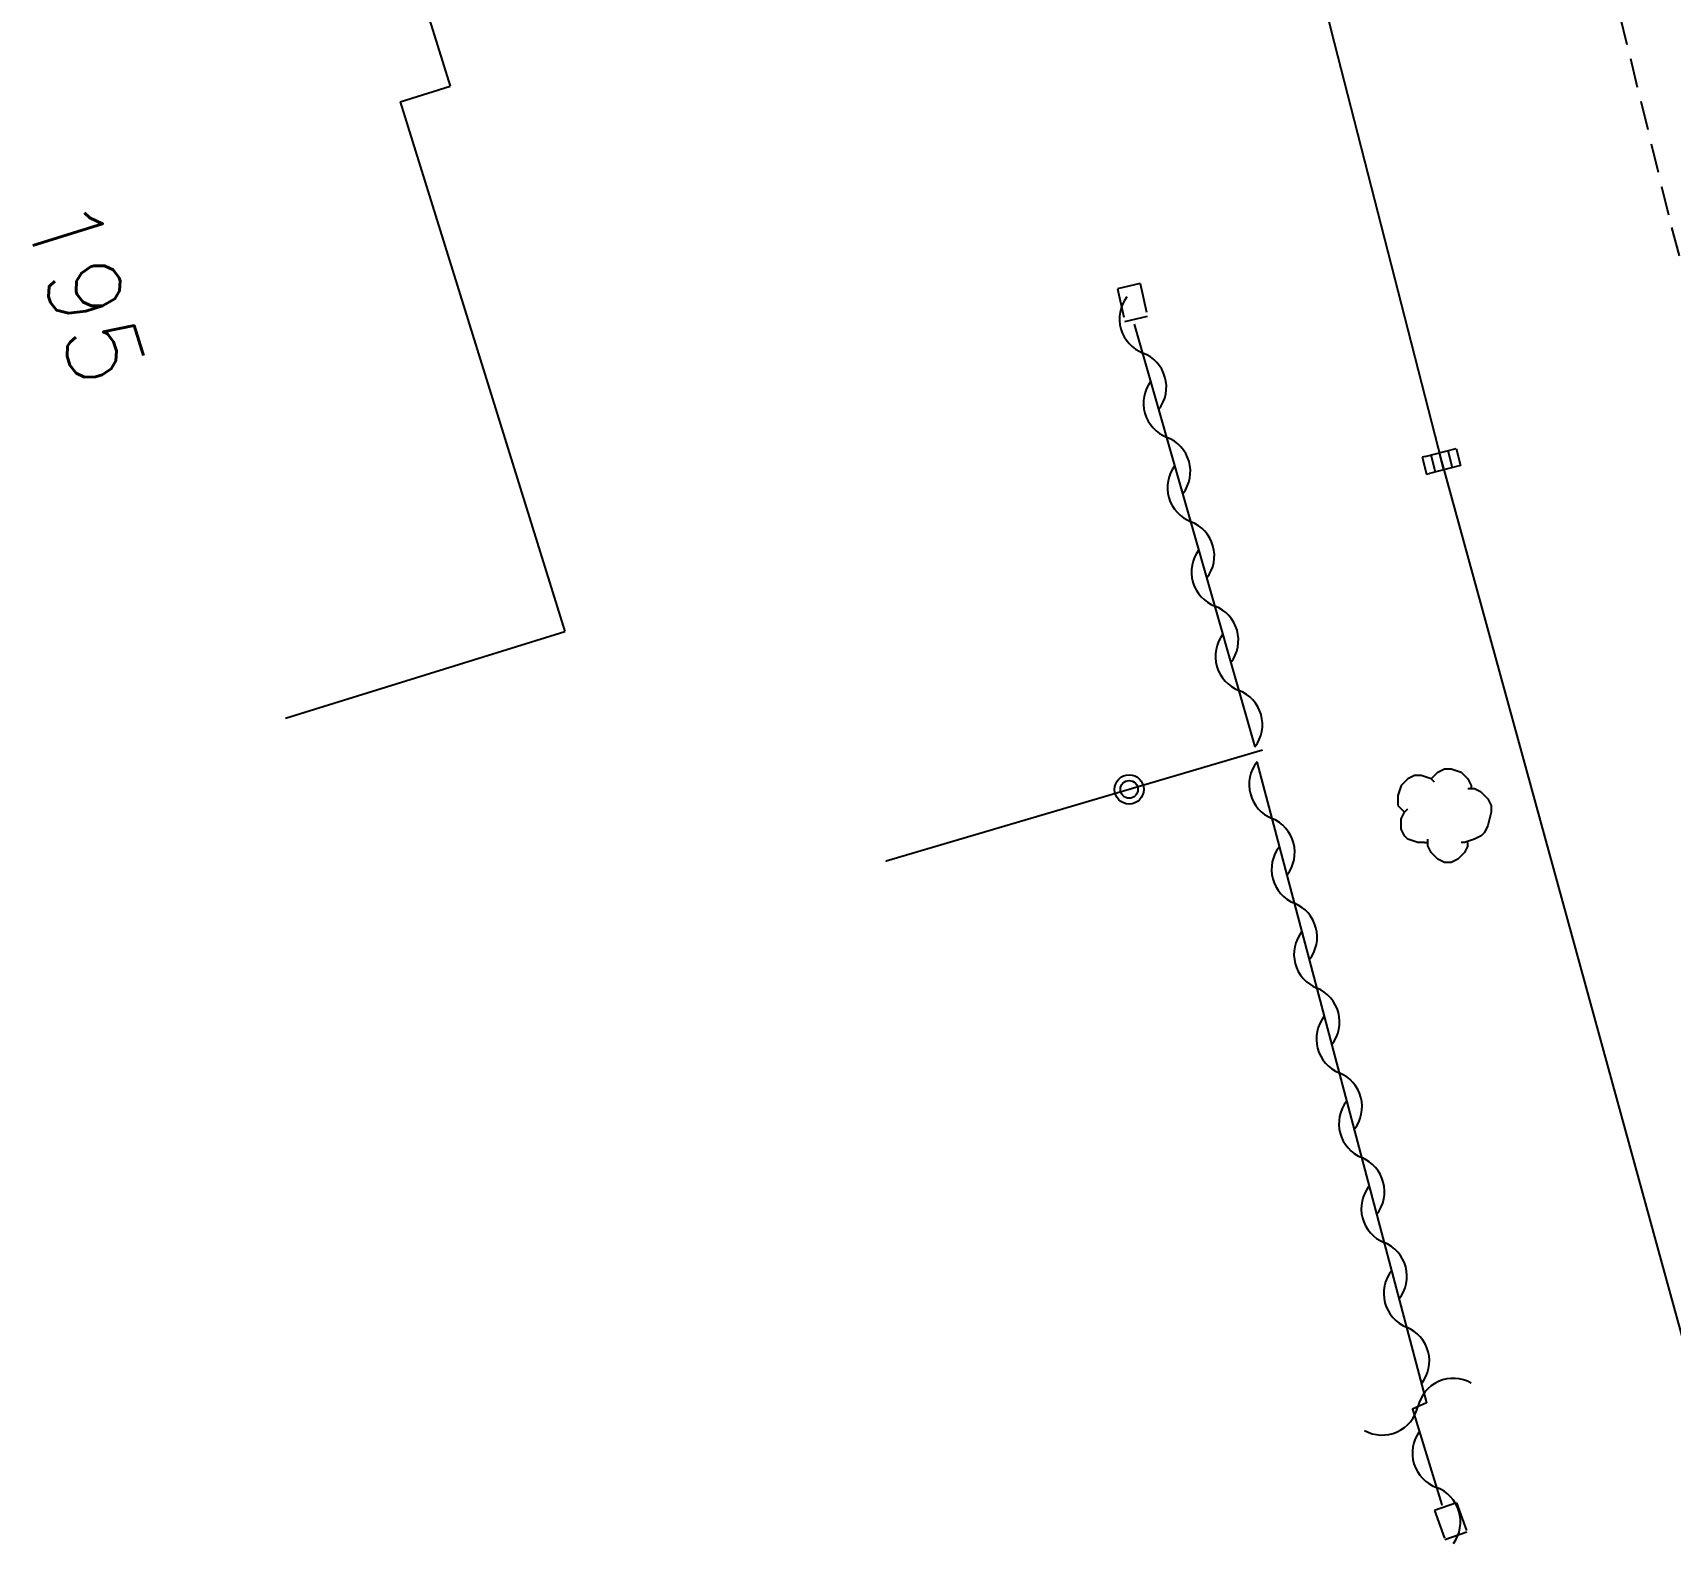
# Model space of a CAD drawing. Header units: millimetres. Extents: x 133016 to 134000, y 142000 to 143000.
# Drawn here: x 133176 to 133204.01, y 142490.83 to 142516.95 of the extents above; entities that cross this region are included whole.
import ezdxf
from ezdxf.enums import TextEntityAlignment as Align

# ---------------------------------------------------------------- set-up
doc = ezdxf.new("R2010")
doc.units = ezdxf.units.MM
doc.linetypes.add('DASHED', pattern=[0.75, 0.5, -0.25])
doc.layers.get('0').update_dxf_attribs({"linetype": 'CONTINUOUS'})
for name, color, linetype in [('W0001', 6, 'DASHED'), ('W0008', 7, 'CONTINUOUS'), ('W0100', 7, 'CONTINUOUS'), ('W0112', 1, 'DASHED'), ('W0300', 7, 'CONTINUOUS'), ('W0310', 3, 'CONTINUOUS'), ('W0322', 7, 'CONTINUOUS'), ('W0400', 7, 'CONTINUOUS'), ('W0991', 7, 'CONTINUOUS')]:
    doc.layers.add(name, color=color, linetype=linetype)
doc.styles.get("Standard").update_dxf_attribs({"font": 'romans.shx', "width": 0.85})

# ---------------------------------------------------------------- blocks, each defined once
blk = doc.blocks.new('T400')
for p, q in [((-0.15, 0.3), (0.15, 0.3)), ((-0.15, -0.25), (-0.15, 0.3)), ((0.15, 0.3), (0.15, -0.25)), ((-0.15, 0.15), (0.15, 0.15)), ((-0.15, 0), (0.15, 0)), ((-0.15, -0.15), (0.15, -0.15)), ((-0.15, -0.25), (-0.15, -0.3)), ((0.15, -0.3), (0.15, -0.25)), ((-0.15, -0.3), (0.15, -0.3))]:
    blk.add_line(p, q)
blk = doc.blocks.new('T300')
for p, q in [((-0.686, 0.629), (-0.8, 0.514)), ((-0.571, 0.686), (-0.686, 0.629)), ((-0.457, 0.686), (-0.571, 0.686)), ((-0.286, 0.629), (-0.457, 0.686)), ((-0.286, 0.629), (-0.171, 0.743)), ((-0.229, 0.571), (-0.286, 0.629)), ((-0.171, 0.743), (-0.057, 0.8)), ((-0.057, 0.8), (0.057, 0.8)), ((0.057, 0.8), (0.229, 0.743)), ((0.229, 0.743), (0.343, 0.629)), ((0.343, 0.629), (0.4, 0.514)), ((-0.8, 0.514), (-0.857, 0.343)), ((-0.857, 0.343), (-0.857, 0.171)), ((0.457, 0.457), (0.343, 0.457)), ((0.4, 0.514), (0.4, 0.457)), ((0.571, 0.4), (0.457, 0.457)), ((0.571, 0.4), (0.686, 0.286)), ((0.686, 0.286), (0.743, 0.171)), ((-0.857, 0.171), (-0.743, 0.057)), ((-0.8, -0.057), (-0.743, 0.057)), ((-0.743, 0.057), (-0.686, 0.114)), ((0.743, 0.057), (0.686, -0.171)), ((0.743, 0.171), (0.743, 0.057)), ((-0.8, -0.171), (-0.8, -0.057)), ((-0.8, -0.229), (-0.8, -0.171)), ((-0.743, -0.343), (-0.8, -0.229)), ((0.686, -0.171), (0.629, -0.286)), ((-0.686, -0.4), (-0.743, -0.343)), ((-0.514, -0.457), (-0.686, -0.4)), ((-0.4, -0.457), (-0.514, -0.457)), ((-0.4, -0.457), (-0.343, -0.457)), ((-0.343, -0.457), (-0.343, -0.4)), ((-0.343, -0.514), (-0.343, -0.457)), ((-0.286, -0.629), (-0.343, -0.514)), ((0.286, -0.457), (0.229, -0.457)), ((0.457, -0.4), (0.286, -0.457)), ((0.343, -0.514), (0.286, -0.629)), ((0.343, -0.514), (0.343, -0.457)), ((0.571, -0.343), (0.457, -0.4)), ((0.629, -0.286), (0.571, -0.343)), ((-0.171, -0.743), (-0.286, -0.629)), ((-0.057, -0.8), (-0.171, -0.743)), ((0.057, -0.8), (-0.057, -0.8)), ((0.171, -0.743), (0.057, -0.8)), ((0.229, -0.686), (0.171, -0.743)), ((0.286, -0.629), (0.229, -0.686))]:
    blk.add_line(p, q)
blk = doc.blocks.new('t322o')
at = {"color": 0, "linetype": 'Continuous'}
for radius in [0.25, 0.15]:
    blk.add_circle((0, 0), radius, dxfattribs=at)
blk = doc.blocks.new('t310o')
at = {"color": 0, "linetype": 'Continuous'}
for centre, start, end in [((-0.5, 0.375), 216.8699, 323.1304), ((0.5, -0.375), 36.8699, 143.1303)]:
    blk.add_arc(centre, 0.625, start, end, dxfattribs=at)

msp = doc.modelspace()

# ---------------------------------------------------------------- linework, layer by layer
at = {"layer": 'W0001'}
msp.add_lwpolyline([(133192.478, 142564.04), (133197.633, 142539.824), (133204.03, 142513.62), (133209.247, 142494.618), (133217.152, 142468.006), (133219.796, 142458.674), (133224.893, 142443.348)], dxfattribs=at)
at = {"layer": 'W0008'}
msp.add_lwpolyline([(133187.532, 142563.307), (133188.656, 142558.729), (133190.943, 142547.901), (133192.505, 142540.698), (133194.825, 142530.497), (133198.261, 142516.784), (133200.093, 142509.623), (133203.391, 142497.629), (133206.069, 142487.879), (133207.293, 142483.711), (133209.855, 142474.957), (133211.097, 142470.797), (133214.277, 142460.462), (133216.268, 142454.116), (133220.273, 142442.015)], dxfattribs=at)
at = {"layer": 'W0100'}
for p, q in [((133182.286, 142515.772), (133183.141, 142516.038)), ((133182.286, 142515.772), (133185.102, 142506.712)), ((133180.327, 142505.228), (133185.102, 142506.712))]:
    msp.add_line(p, q, dxfattribs=at)
msp.add_lwpolyline([(133176.442, 142520.746), (133181.217, 142522.229), (133183.141, 142516.038)], dxfattribs=at)
at = {"layer": 'W0112'}
for points in [[(133194.942, 142512.662), (133194.552, 142512.573), (133194.679, 142512.015), (133195.069, 142512.104), (133195.069, 142512.104), (133195.069, 142512.104), (133195.069, 142512.104), (133195.069, 142512.104), (133195.069, 142512.104), (133195.069, 142512.104), (133195.069, 142512.104), (133195.069, 142512.104), (133195.069, 142512.104), (133195.069, 142512.104), (133195.069, 142512.104), (133195.069, 142512.104), (133195.069, 142512.104), (133195.069, 142512.104), (133195.069, 142512.104), (133195.069, 142512.104), (133195.069, 142512.104), (133195.069, 142512.104), (133195.069, 142512.104), (133195.069, 142512.104), (133195.069, 142512.104), (133195.069, 142512.104), (133195.069, 142512.104), (133195.069, 142512.104), (133195.069, 142512.104), (133195.069, 142512.104), (133195.069, 142512.104), (133195.069, 142512.104), (133195.069, 142512.104), (133195.069, 142512.104), (133195.069, 142512.104), (133195.069, 142512.104), (133195.069, 142512.104), (133195.069, 142512.104), (133195.069, 142512.104), (133195.069, 142512.104), (133195.069, 142512.104), (133195.069, 142512.104), (133195.069, 142512.104), (133195.069, 142512.104), (133195.069, 142512.104), (133195.069, 142512.104), (133195.069, 142512.104), (133195.069, 142512.104), (133195.069, 142512.104), (133195.069, 142512.104), (133195.069, 142512.104), (133195.069, 142512.104), (133195.069, 142512.104), (133195.069, 142512.104), (133195.069, 142512.104), (133195.069, 142512.104), (133195.069, 142512.104), (133195.069, 142512.104), (133195.069, 142512.104), (133195.069, 142512.104), (133195.069, 142512.104), (133195.069, 142512.104), (133195.069, 142512.104), (133195.069, 142512.104), (133195.069, 142512.104), (133195.069, 142512.104), (133195.069, 142512.104), (133195.069, 142512.104), (133195.069, 142512.104), (133195.069, 142512.104), (133195.069, 142512.104), (133195.069, 142512.104), (133195.069, 142512.104), (133195.069, 142512.104), (133195.069, 142512.104), (133195.069, 142512.104), (133195.069, 142512.104), (133195.069, 142512.104), (133195.069, 142512.104), (133195.069, 142512.104), (133195.069, 142512.104), (133195.069, 142512.104), (133195.069, 142512.104), (133195.069, 142512.104), (133195.069, 142512.104), (133195.069, 142512.104), (133195.069, 142512.104), (133195.069, 142512.104), (133195.069, 142512.104), (133195.069, 142512.104), (133195.069, 142512.104), (133195.069, 142512.104), (133195.069, 142512.104), (133195.069, 142512.104), (133195.069, 142512.104), (133195.069, 142512.104), (133195.069, 142512.104), (133195.069, 142512.104), (133195.069, 142512.104), (133195.069, 142512.104), (133195.069, 142512.104), (133195.069, 142512.104), (133195.069, 142512.104), (133195.069, 142512.104), (133195.069, 142512.104), (133195.069, 142512.104), (133195.069, 142512.104), (133195.069, 142512.104), (133195.069, 142512.104), (133195.069, 142512.104), (133195.069, 142512.104), (133195.069, 142512.104), (133195.069, 142512.104), (133195.069, 142512.104), (133195.069, 142512.104), (133195.069, 142512.104), (133195.069, 142512.104), (133195.069, 142512.104), (133195.069, 142512.104), (133195.069, 142512.104)], [(133194.942, 142512.662), (133195.069, 142512.104), (133195.069, 142512.104), (133195.069, 142512.104), (133195.069, 142512.104), (133195.069, 142512.104), (133195.069, 142512.104), (133195.069, 142512.104), (133195.069, 142512.104), (133195.069, 142512.104), (133195.069, 142512.104), (133195.069, 142512.104), (133195.069, 142512.104), (133195.069, 142512.104), (133195.069, 142512.104), (133195.069, 142512.104), (133195.069, 142512.104), (133195.069, 142512.104), (133195.069, 142512.104), (133195.069, 142512.104), (133195.069, 142512.104), (133195.069, 142512.104), (133195.069, 142512.104), (133195.069, 142512.104), (133195.069, 142512.104), (133195.069, 142512.104), (133195.069, 142512.104), (133195.069, 142512.104), (133195.069, 142512.104), (133195.069, 142512.104), (133195.069, 142512.104), (133195.069, 142512.104), (133195.069, 142512.104), (133195.069, 142512.104), (133195.069, 142512.104), (133195.069, 142512.104), (133195.069, 142512.104), (133195.069, 142512.104), (133195.069, 142512.104), (133195.069, 142512.104), (133195.069, 142512.104), (133195.069, 142512.104), (133195.069, 142512.104), (133195.069, 142512.104), (133195.069, 142512.104), (133195.069, 142512.104), (133195.069, 142512.104), (133195.069, 142512.104), (133195.069, 142512.104), (133195.069, 142512.104), (133195.069, 142512.104), (133195.069, 142512.104), (133195.069, 142512.104), (133195.069, 142512.104), (133195.069, 142512.104), (133195.069, 142512.104), (133195.069, 142512.104), (133195.069, 142512.104), (133195.069, 142512.104), (133195.069, 142512.104), (133195.069, 142512.104), (133195.069, 142512.104), (133195.069, 142512.104), (133195.069, 142512.104), (133195.069, 142512.104), (133195.069, 142512.104), (133195.069, 142512.104), (133195.069, 142512.104), (133195.069, 142512.104), (133195.069, 142512.104), (133195.069, 142512.104), (133195.069, 142512.104), (133195.069, 142512.104), (133195.069, 142512.104), (133195.069, 142512.104), (133195.069, 142512.104), (133195.069, 142512.104), (133195.069, 142512.104), (133195.069, 142512.104), (133195.069, 142512.104), (133195.069, 142512.104), (133195.069, 142512.104), (133195.069, 142512.104), (133195.069, 142512.104), (133195.069, 142512.104), (133195.069, 142512.104), (133195.069, 142512.104), (133195.069, 142512.104), (133195.069, 142512.104), (133195.069, 142512.104), (133195.069, 142512.104), (133195.069, 142512.104), (133195.069, 142512.104), (133195.069, 142512.104), (133195.069, 142512.104), (133195.069, 142512.104), (133195.069, 142512.104), (133195.069, 142512.104), (133195.069, 142512.104), (133195.069, 142512.104), (133195.069, 142512.104), (133195.069, 142512.104), (133195.069, 142512.104), (133195.069, 142512.104), (133195.069, 142512.104), (133195.069, 142512.104), (133195.069, 142512.104), (133195.069, 142512.104), (133195.069, 142512.104), (133195.069, 142512.104), (133195.069, 142512.104), (133195.069, 142512.104), (133195.069, 142512.104), (133195.069, 142512.104), (133195.069, 142512.104), (133195.069, 142512.104), (133195.069, 142512.104), (133195.069, 142512.104), (133195.069, 142512.104), (133195.069, 142512.104)], [(133200.353, 142491.813), (133199.976, 142491.679), (133200.153, 142491.183), (133200.53, 142491.318), (133200.53, 142491.318), (133200.53, 142491.318), (133200.53, 142491.318), (133200.53, 142491.318), (133200.53, 142491.318), (133200.53, 142491.318), (133200.53, 142491.318), (133200.53, 142491.318), (133200.53, 142491.318), (133200.53, 142491.318), (133200.53, 142491.318), (133200.53, 142491.318), (133200.53, 142491.318), (133200.53, 142491.318), (133200.53, 142491.318), (133200.53, 142491.318), (133200.53, 142491.318), (133200.53, 142491.318), (133200.53, 142491.318), (133200.53, 142491.318), (133200.53, 142491.318), (133200.53, 142491.318), (133200.53, 142491.318), (133200.53, 142491.318), (133200.53, 142491.318), (133200.53, 142491.318), (133200.53, 142491.318), (133200.53, 142491.318), (133200.53, 142491.318), (133200.53, 142491.318), (133200.53, 142491.318), (133200.53, 142491.318), (133200.53, 142491.318), (133200.53, 142491.318), (133200.53, 142491.318), (133200.53, 142491.318), (133200.53, 142491.318), (133200.53, 142491.318), (133200.53, 142491.318), (133200.53, 142491.318), (133200.53, 142491.318), (133200.53, 142491.318), (133200.53, 142491.318), (133200.53, 142491.318), (133200.53, 142491.318), (133200.53, 142491.318), (133200.53, 142491.318), (133200.53, 142491.318), (133200.53, 142491.318), (133200.53, 142491.318), (133200.53, 142491.318), (133200.53, 142491.318), (133200.53, 142491.318), (133200.53, 142491.318), (133200.53, 142491.318), (133200.53, 142491.318), (133200.53, 142491.318), (133200.53, 142491.318), (133200.53, 142491.318), (133200.53, 142491.318), (133200.53, 142491.318), (133200.53, 142491.318), (133200.53, 142491.318), (133200.53, 142491.318), (133200.53, 142491.318), (133200.53, 142491.318), (133200.53, 142491.318), (133200.53, 142491.318), (133200.53, 142491.318), (133200.53, 142491.318), (133200.53, 142491.318), (133200.53, 142491.318), (133200.53, 142491.318), (133200.53, 142491.318), (133200.53, 142491.318), (133200.53, 142491.318), (133200.53, 142491.318), (133200.53, 142491.318), (133200.53, 142491.318), (133200.53, 142491.318), (133200.53, 142491.318), (133200.53, 142491.318), (133200.53, 142491.318), (133200.53, 142491.318), (133200.53, 142491.318), (133200.53, 142491.318), (133200.53, 142491.318), (133200.53, 142491.318), (133200.53, 142491.318), (133200.53, 142491.318), (133200.53, 142491.318), (133200.53, 142491.318), (133200.53, 142491.318), (133200.53, 142491.318), (133200.53, 142491.318), (133200.53, 142491.318), (133200.53, 142491.318), (133200.53, 142491.318), (133200.53, 142491.318), (133200.53, 142491.318), (133200.53, 142491.318), (133200.53, 142491.318), (133200.53, 142491.318), (133200.53, 142491.318), (133200.53, 142491.318), (133200.53, 142491.318), (133200.53, 142491.318), (133200.53, 142491.318), (133200.53, 142491.318), (133200.53, 142491.318), (133200.53, 142491.318), (133200.53, 142491.318), (133200.53, 142491.318), (133200.53, 142491.318), (133200.53, 142491.318), (133200.53, 142491.318)], [(133200.353, 142491.813), (133200.53, 142491.318), (133200.53, 142491.318), (133200.53, 142491.318), (133200.53, 142491.318), (133200.53, 142491.318), (133200.53, 142491.318), (133200.53, 142491.318), (133200.53, 142491.318), (133200.53, 142491.318), (133200.53, 142491.318), (133200.53, 142491.318), (133200.53, 142491.318), (133200.53, 142491.318), (133200.53, 142491.318), (133200.53, 142491.318), (133200.53, 142491.318), (133200.53, 142491.318), (133200.53, 142491.318), (133200.53, 142491.318), (133200.53, 142491.318), (133200.53, 142491.318), (133200.53, 142491.318), (133200.53, 142491.318), (133200.53, 142491.318), (133200.53, 142491.318), (133200.53, 142491.318), (133200.53, 142491.318), (133200.53, 142491.318), (133200.53, 142491.318), (133200.53, 142491.318), (133200.53, 142491.318), (133200.53, 142491.318), (133200.53, 142491.318), (133200.53, 142491.318), (133200.53, 142491.318), (133200.53, 142491.318), (133200.53, 142491.318), (133200.53, 142491.318), (133200.53, 142491.318), (133200.53, 142491.318), (133200.53, 142491.318), (133200.53, 142491.318), (133200.53, 142491.318), (133200.53, 142491.318), (133200.53, 142491.318), (133200.53, 142491.318), (133200.53, 142491.318), (133200.53, 142491.318), (133200.53, 142491.318), (133200.53, 142491.318), (133200.53, 142491.318), (133200.53, 142491.318), (133200.53, 142491.318), (133200.53, 142491.318), (133200.53, 142491.318), (133200.53, 142491.318), (133200.53, 142491.318), (133200.53, 142491.318), (133200.53, 142491.318), (133200.53, 142491.318), (133200.53, 142491.318), (133200.53, 142491.318), (133200.53, 142491.318), (133200.53, 142491.318), (133200.53, 142491.318), (133200.53, 142491.318), (133200.53, 142491.318), (133200.53, 142491.318), (133200.53, 142491.318), (133200.53, 142491.318), (133200.53, 142491.318), (133200.53, 142491.318), (133200.53, 142491.318), (133200.53, 142491.318), (133200.53, 142491.318), (133200.53, 142491.318), (133200.53, 142491.318), (133200.53, 142491.318), (133200.53, 142491.318), (133200.53, 142491.318), (133200.53, 142491.318), (133200.53, 142491.318), (133200.53, 142491.318), (133200.53, 142491.318), (133200.53, 142491.318), (133200.53, 142491.318), (133200.53, 142491.318), (133200.53, 142491.318), (133200.53, 142491.318), (133200.53, 142491.318), (133200.53, 142491.318), (133200.53, 142491.318), (133200.53, 142491.318), (133200.53, 142491.318), (133200.53, 142491.318), (133200.53, 142491.318), (133200.53, 142491.318), (133200.53, 142491.318), (133200.53, 142491.318), (133200.53, 142491.318), (133200.53, 142491.318), (133200.53, 142491.318), (133200.53, 142491.318), (133200.53, 142491.318), (133200.53, 142491.318), (133200.53, 142491.318), (133200.53, 142491.318), (133200.53, 142491.318), (133200.53, 142491.318), (133200.53, 142491.318), (133200.53, 142491.318), (133200.53, 142491.318), (133200.53, 142491.318), (133200.53, 142491.318), (133200.53, 142491.318), (133200.53, 142491.318), (133200.53, 142491.318), (133200.53, 142491.318), (133200.53, 142491.318)]]:
    msp.add_lwpolyline(points, dxfattribs=at)
at = {"layer": 'W0310'}
for points in [[(133196.906, 142504.742), (133196.906, 142504.742), (133196.906, 142504.742), (133196.906, 142504.742), (133196.906, 142504.742), (133196.906, 142504.742), (133196.906, 142504.742), (133196.906, 142504.742), (133196.906, 142504.742), (133196.906, 142504.742), (133196.906, 142504.742), (133196.906, 142504.742), (133196.906, 142504.742), (133196.906, 142504.742), (133196.906, 142504.742), (133196.906, 142504.742), (133196.906, 142504.742), (133196.906, 142504.742), (133196.906, 142504.742), (133194.848, 142511.969)], [(133196.906, 142504.742), (133196.906, 142504.742), (133196.906, 142504.742), (133196.906, 142504.742), (133196.906, 142504.742), (133196.906, 142504.742), (133196.906, 142504.742), (133196.906, 142504.742), (133196.906, 142504.742), (133196.906, 142504.742), (133196.906, 142504.742), (133196.906, 142504.742), (133196.906, 142504.742), (133196.906, 142504.742), (133196.906, 142504.742), (133196.906, 142504.742), (133196.906, 142504.742), (133196.906, 142504.742), (133196.906, 142504.742), (133196.906, 142504.742), (133196.906, 142504.742), (133196.906, 142504.742), (133196.906, 142504.742), (133196.906, 142504.742), (133196.906, 142504.742), (133196.906, 142504.742), (133196.906, 142504.742), (133196.906, 142504.742), (133196.906, 142504.742), (133196.906, 142504.742), (133196.906, 142504.742), (133196.906, 142504.742), (133196.906, 142504.742), (133196.906, 142504.742), (133196.906, 142504.742), (133196.906, 142504.742), (133196.906, 142504.742), (133196.906, 142504.742), (133196.906, 142504.742), (133196.906, 142504.742), (133196.906, 142504.742), (133196.906, 142504.742), (133196.906, 142504.742), (133196.906, 142504.742), (133196.906, 142504.742), (133196.906, 142504.742), (133196.906, 142504.742), (133196.906, 142504.742), (133196.906, 142504.742), (133196.906, 142504.742), (133196.906, 142504.742), (133196.906, 142504.742), (133196.906, 142504.742), (133196.906, 142504.742), (133196.906, 142504.742), (133196.906, 142504.742), (133196.906, 142504.742), (133196.906, 142504.742), (133196.906, 142504.742), (133196.906, 142504.742), (133196.906, 142504.742), (133196.906, 142504.742), (133196.906, 142504.742), (133196.906, 142504.742), (133196.906, 142504.742), (133196.906, 142504.742), (133196.906, 142504.742), (133196.906, 142504.742), (133196.906, 142504.742), (133196.906, 142504.742), (133196.906, 142504.742), (133196.906, 142504.742), (133196.906, 142504.742), (133196.906, 142504.742), (133196.906, 142504.742), (133196.906, 142504.742), (133196.906, 142504.742), (133196.906, 142504.742), (133196.906, 142504.742), (133196.906, 142504.742), (133196.906, 142504.742), (133196.906, 142504.742), (133196.906, 142504.742), (133196.906, 142504.742), (133196.906, 142504.742), (133196.906, 142504.742), (133196.906, 142504.742), (133196.906, 142504.742), (133196.906, 142504.742), (133196.906, 142504.742), (133196.906, 142504.742), (133196.906, 142504.742), (133196.906, 142504.742), (133196.906, 142504.742), (133196.906, 142504.742), (133196.906, 142504.742), (133196.906, 142504.742), (133196.906, 142504.742), (133196.906, 142504.742), (133196.906, 142504.742), (133196.906, 142504.742)], [(133196.94, 142504.482), (133199.84, 142493.522), (133199.601, 142493.416), (133200.099, 142491.778), (133200.099, 142491.778), (133200.099, 142491.778), (133200.099, 142491.778), (133200.099, 142491.778), (133200.099, 142491.778), (133200.099, 142491.778), (133200.099, 142491.778), (133200.099, 142491.778), (133200.099, 142491.778), (133200.099, 142491.778), (133200.099, 142491.778), (133200.099, 142491.778), (133200.099, 142491.778), (133200.099, 142491.778), (133200.099, 142491.778), (133200.099, 142491.778), (133200.099, 142491.778), (133200.099, 142491.778), (133200.099, 142491.778), (133200.099, 142491.778), (133200.099, 142491.778), (133200.099, 142491.778), (133200.099, 142491.778), (133200.099, 142491.778), (133200.099, 142491.778), (133200.099, 142491.778), (133200.099, 142491.778), (133200.099, 142491.778), (133200.099, 142491.778), (133200.099, 142491.778), (133200.099, 142491.778), (133200.099, 142491.778), (133200.099, 142491.778), (133200.099, 142491.778), (133200.099, 142491.778), (133200.099, 142491.778), (133200.099, 142491.778), (133200.099, 142491.778), (133200.099, 142491.778), (133200.099, 142491.778), (133200.099, 142491.778), (133200.099, 142491.778), (133200.099, 142491.778), (133200.099, 142491.778), (133200.099, 142491.778), (133200.099, 142491.778), (133200.099, 142491.778), (133200.099, 142491.778), (133200.099, 142491.778), (133200.099, 142491.778), (133200.099, 142491.778), (133200.099, 142491.778), (133200.099, 142491.778), (133200.099, 142491.778), (133200.099, 142491.778), (133200.099, 142491.778), (133200.099, 142491.778), (133200.099, 142491.778), (133200.099, 142491.778), (133200.099, 142491.778), (133200.099, 142491.778), (133200.099, 142491.778), (133200.099, 142491.778), (133200.099, 142491.778), (133200.099, 142491.778), (133200.099, 142491.778), (133200.099, 142491.778), (133200.099, 142491.778), (133200.099, 142491.778), (133200.099, 142491.778), (133200.099, 142491.778), (133200.099, 142491.778), (133200.099, 142491.778), (133200.099, 142491.778), (133200.099, 142491.778), (133200.099, 142491.778), (133200.099, 142491.778), (133200.099, 142491.778), (133200.099, 142491.778), (133200.099, 142491.778), (133200.099, 142491.778), (133200.099, 142491.778), (133200.099, 142491.778), (133200.099, 142491.778), (133200.099, 142491.778), (133200.099, 142491.778), (133200.099, 142491.778), (133200.099, 142491.778), (133200.099, 142491.778), (133200.099, 142491.778), (133200.099, 142491.778), (133200.099, 142491.778), (133200.099, 142491.778), (133200.099, 142491.778), (133200.099, 142491.778), (133200.099, 142491.778), (133200.099, 142491.778)], [(133200.099, 142491.778), (133200.099, 142491.778), (133200.099, 142491.778), (133200.099, 142491.778), (133200.099, 142491.778), (133200.099, 142491.778), (133200.099, 142491.778), (133200.099, 142491.778), (133200.099, 142491.778), (133200.099, 142491.778), (133200.099, 142491.778), (133200.099, 142491.778), (133200.099, 142491.778), (133200.099, 142491.778), (133200.099, 142491.778), (133200.099, 142491.778), (133200.099, 142491.778), (133200.099, 142491.778), (133200.099, 142491.778), (133200.099, 142491.778)]]:
    msp.add_lwpolyline(points, dxfattribs=at)
at = {"layer": 'W0322'}
for points in [[(133197.032, 142504.684), (133190.599, 142502.786), (133190.599, 142502.786), (133190.599, 142502.786), (133190.599, 142502.786), (133190.599, 142502.786), (133190.599, 142502.786), (133190.599, 142502.786), (133190.599, 142502.786), (133190.599, 142502.786), (133190.599, 142502.786), (133190.599, 142502.786), (133190.599, 142502.786), (133190.599, 142502.786), (133190.599, 142502.786), (133190.599, 142502.786), (133190.599, 142502.786), (133190.599, 142502.786), (133190.599, 142502.786), (133190.599, 142502.786), (133190.599, 142502.786), (133190.599, 142502.786), (133190.599, 142502.786), (133190.599, 142502.786), (133190.599, 142502.786), (133190.599, 142502.786), (133190.599, 142502.786), (133190.599, 142502.786), (133190.599, 142502.786), (133190.599, 142502.786), (133190.599, 142502.786), (133190.599, 142502.786), (133190.599, 142502.786), (133190.599, 142502.786), (133190.599, 142502.786), (133190.599, 142502.786), (133190.599, 142502.786), (133190.599, 142502.786), (133190.599, 142502.786), (133190.599, 142502.786), (133190.599, 142502.786), (133190.599, 142502.786), (133190.599, 142502.786), (133190.599, 142502.786), (133190.599, 142502.786), (133190.599, 142502.786), (133190.599, 142502.786), (133190.599, 142502.786), (133190.599, 142502.786), (133190.599, 142502.786), (133190.599, 142502.786), (133190.599, 142502.786), (133190.599, 142502.786), (133190.599, 142502.786), (133190.599, 142502.786), (133190.599, 142502.786), (133190.599, 142502.786), (133190.599, 142502.786), (133190.599, 142502.786), (133190.599, 142502.786), (133190.599, 142502.786), (133190.599, 142502.786), (133190.599, 142502.786), (133190.599, 142502.786), (133190.599, 142502.786), (133190.599, 142502.786), (133190.599, 142502.786), (133190.599, 142502.786), (133190.599, 142502.786), (133190.599, 142502.786), (133190.599, 142502.786), (133190.599, 142502.786), (133190.599, 142502.786), (133190.599, 142502.786), (133190.599, 142502.786), (133190.599, 142502.786), (133190.599, 142502.786), (133190.599, 142502.786), (133190.599, 142502.786), (133190.599, 142502.786), (133190.599, 142502.786), (133190.599, 142502.786), (133190.599, 142502.786), (133190.599, 142502.786), (133190.599, 142502.786), (133190.599, 142502.786), (133190.599, 142502.786), (133190.599, 142502.786), (133190.599, 142502.786), (133190.599, 142502.786), (133190.599, 142502.786), (133190.599, 142502.786), (133190.599, 142502.786), (133190.599, 142502.786), (133190.599, 142502.786), (133190.599, 142502.786), (133190.599, 142502.786), (133190.599, 142502.786), (133190.599, 142502.786), (133190.599, 142502.786), (133190.599, 142502.786)], [(133190.599, 142502.786), (133190.599, 142502.786), (133190.599, 142502.786), (133190.599, 142502.786), (133190.599, 142502.786), (133190.599, 142502.786), (133190.599, 142502.786), (133190.599, 142502.786), (133190.599, 142502.786), (133190.599, 142502.786), (133190.599, 142502.786), (133190.599, 142502.786), (133190.599, 142502.786), (133190.599, 142502.786), (133190.599, 142502.786), (133190.599, 142502.786), (133190.599, 142502.786), (133190.599, 142502.786), (133190.599, 142502.786), (133190.599, 142502.786)]]:
    msp.add_lwpolyline(points, dxfattribs=at)

# ---------------------------------------------------------------- block references
at = {"layer": 'W0300'}
msp.add_blockref('T300', (133200.203, 142503.563), dxfattribs=at)
at = {"layer": 'W0310'}
for p, rotation in [((133194.989, 142511.474), 105.8952241892727), ((133195.4, 142510.032), 105.8952241892727), ((133195.81, 142508.589), 105.8952241892727), ((133196.221, 142507.146), 105.8952241892727), ((133196.632, 142505.704), 105.8952241892727), ((133197.196, 142503.515), 284.8208057118916), ((133197.579, 142502.065), 284.8208057118916), ((133197.963, 142500.615), 284.8208057118916), ((133198.347, 142499.165), 284.8208057118916), ((133198.731, 142497.715), 284.8208057118916), ((133199.114, 142496.265), 284.8208057118916), ((133199.498, 142494.815), 284.8208057118916), ((133199.691, 142493.456), 203.9179802638908), ((133200.009, 142492.075), 286.9106890696607)]:
    msp.add_blockref('t310o', p, dxfattribs=dict(at, rotation=rotation))
at = {"layer": 'W0322', "rotation": 196.4383239593517}
msp.add_blockref('t322o', (133194.754, 142504.012), dxfattribs=at)
at = {"layer": 'W0400', "rotation": 284.3529988689576}
msp.add_blockref('T400', (133200.093, 142509.623), dxfattribs=at)

# ---------------------------------------------------------------- texts
at = {"layer": 'W0991'}
msp.add_text('195', height=1.25, rotation=287.2539, dxfattribs=at).set_placement((133176.902, 142512.526), align=Align.MIDDLE)

doc.saveas('drawing.dxf')
